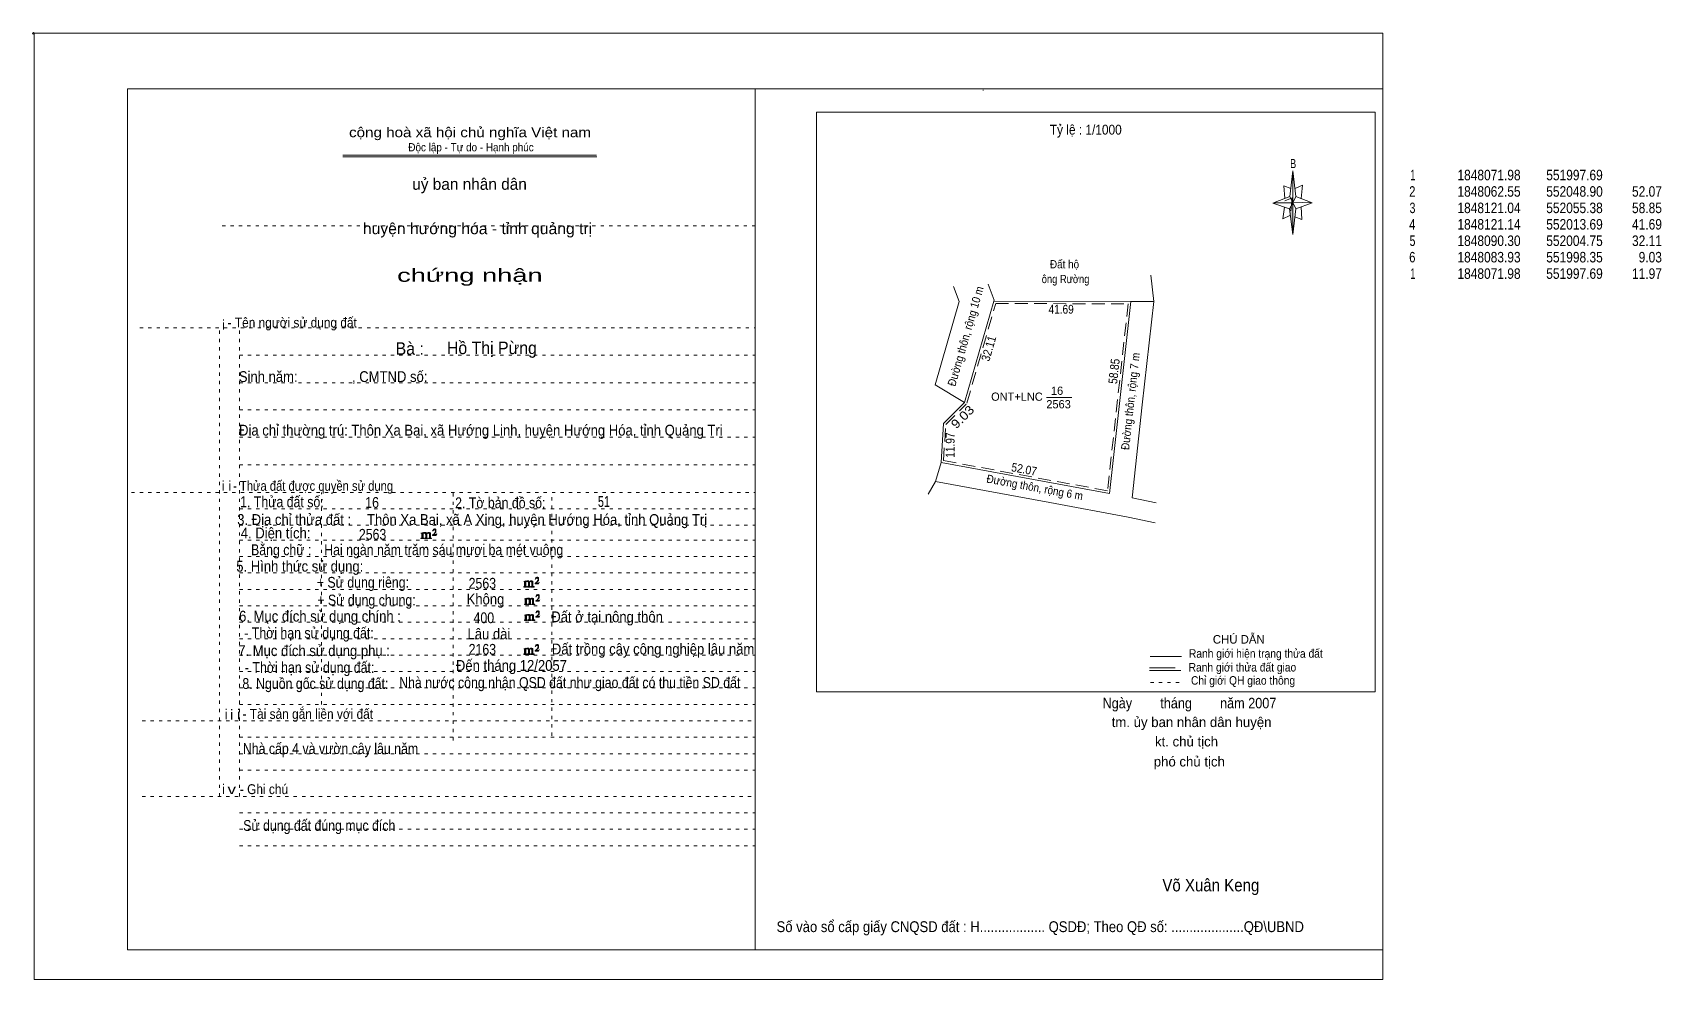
# Model space of a CAD drawing. Header units: centimetres. Extents: x -1.6 to 48, y -3.3 to 25.5.
import ezdxf
from ezdxf.enums import TextEntityAlignment as Align

# ---------------------------------------------------------------- set-up
doc = ezdxf.new("R2010")
doc.units = ezdxf.units.CM
doc.header["$LTSCALE"] = 0.13
for name, pattern in [('DOTTED', [1.5, 0.3, -1.2]), ('LONG_DASHED', [7.5, 6, -1.5]), ('MEDIUM_DASHED', [4.5, 3, -1.5])]:
    doc.linetypes.add(name, pattern=pattern)
for name, color, linetype, lineweight in [('1', 7, 'DOTTED', 13), ('10', 7, 'Continuous', 13), ('13', 7, 'Continuous', 13), ('4', 7, 'Continuous', 13), ('5', 7, 'Continuous', 13), ('50', 7, 'Continuous', 13)]:
    doc.layers.add(name, color=color, linetype=linetype, lineweight=lineweight)
doc.layers.add('25', color=7, linetype='Continuous')
doc.layers.add('30', color=7, linetype='Continuous')

msp = doc.modelspace()

# ---------------------------------------------------------------- hatches: boundary and pattern name
at = {"layer": '5'}
msp.add_hatch(color=256, dxfattribs=at).paths.add_polyline_path([(36.77, 20.31), (36.77, 19.35), (36.67, 20.13)])
at = {"layer": '50'}
for points in [[(10.27, 10.13), (10.27, 10.12), (10.27, 10.11), (10.25, 10.11), (10.24, 10.11), (10.24, 10.1), (10.33, 10.1), (10.33, 10.11), (10.32, 10.11), (10.31, 10.11), (10.31, 10.12), (10.31, 10.13), (10.31, 10.24), (10.31, 10.25), (10.32, 10.26), (10.34, 10.26), (10.35, 10.26), (10.36, 10.26), (10.37, 10.25), (10.39, 10.22), (10.39, 10.13), (10.37, 10.12), (10.37, 10.11), (10.36, 10.11), (10.35, 10.11), (10.35, 10.1), (10.44, 10.1), (10.44, 10.11), (10.43, 10.11), (10.42, 10.11), (10.42, 10.12), (10.42, 10.13), (10.42, 10.24), (10.44, 10.26), (10.45, 10.26), (10.46, 10.26), (10.49, 10.26), (10.49, 10.25), (10.5, 10.24), (10.5, 10.22), (10.5, 10.13), (10.5, 10.12), (10.49, 10.11), (10.49, 10.11), (10.47, 10.11), (10.47, 10.1), (10.56, 10.1), (10.56, 10.11), (10.55, 10.11), (10.54, 10.11), (10.53, 10.12), (10.53, 10.13), (10.53, 10.2), (10.53, 10.25), (10.53, 10.26), (10.52, 10.27), (10.5, 10.28), (10.47, 10.28), (10.46, 10.28), (10.44, 10.27), (10.41, 10.25), (10.41, 10.26), (10.4, 10.28), (10.39, 10.28), (10.37, 10.28), (10.35, 10.28), (10.34, 10.28), (10.32, 10.26), (10.31, 10.26), (10.31, 10.25), (10.31, 10.25), (10.31, 10.26), (10.31, 10.28), (10.24, 10.26), (10.24, 10.26), (10.25, 10.26), (10.27, 10.25), (10.27, 10.24), (10.27, 10.23)], [(10.69, 10.19), (10.72, 10.24), (10.72, 10.24), (10.71, 10.22), (10.69, 10.22), (10.68, 10.22), (10.63, 10.22), (10.66, 10.26), (10.67, 10.27), (10.69, 10.28), (10.69, 10.3), (10.69, 10.32), (10.69, 10.34), (10.69, 10.35), (10.69, 10.37), (10.68, 10.38), (10.67, 10.38), (10.66, 10.39), (10.65, 10.39), (10.63, 10.38), (10.63, 10.38), (10.62, 10.37), (10.61, 10.35), (10.59, 10.33), (10.61, 10.33), (10.61, 10.35), (10.62, 10.35), (10.63, 10.36), (10.65, 10.36), (10.66, 10.36), (10.67, 10.35), (10.68, 10.35), (10.68, 10.32), (10.68, 10.3), (10.66, 10.28), (10.66, 10.26), (10.65, 10.25), (10.59, 10.2), (10.59, 10.19)], [(13.39, 8.66), (13.39, 8.65), (13.39, 8.64), (13.38, 8.64), (13.37, 8.64), (13.37, 8.62), (13.45, 8.62), (13.45, 8.64), (13.44, 8.64), (13.43, 8.64), (13.43, 8.65), (13.43, 8.66), (13.43, 8.77), (13.43, 8.78), (13.44, 8.79), (13.47, 8.79), (13.48, 8.79), (13.49, 8.79), (13.5, 8.78), (13.51, 8.74), (13.51, 8.66), (13.5, 8.65), (13.5, 8.64), (13.49, 8.64), (13.48, 8.64), (13.48, 8.62), (13.57, 8.62), (13.57, 8.64), (13.55, 8.64), (13.54, 8.64), (13.54, 8.65), (13.54, 8.66), (13.54, 8.77), (13.57, 8.79), (13.58, 8.79), (13.59, 8.79), (13.61, 8.79), (13.61, 8.78), (13.62, 8.77), (13.62, 8.74), (13.62, 8.66), (13.62, 8.65), (13.61, 8.64), (13.61, 8.64), (13.6, 8.64), (13.6, 8.62), (13.69, 8.62), (13.69, 8.64), (13.67, 8.64), (13.66, 8.64), (13.65, 8.65), (13.65, 8.66), (13.65, 8.73), (13.65, 8.78), (13.65, 8.79), (13.64, 8.8), (13.62, 8.81), (13.6, 8.81), (13.59, 8.81), (13.57, 8.8), (13.53, 8.78), (13.53, 8.79), (13.52, 8.81), (13.51, 8.81), (13.5, 8.81), (13.48, 8.81), (13.47, 8.81), (13.44, 8.79), (13.43, 8.79), (13.43, 8.78), (13.43, 8.78), (13.43, 8.79), (13.43, 8.81), (13.37, 8.79), (13.37, 8.79), (13.38, 8.79), (13.39, 8.78), (13.39, 8.77), (13.39, 8.76)], [(13.82, 8.72), (13.84, 8.77), (13.84, 8.77), (13.83, 8.74), (13.82, 8.74), (13.81, 8.74), (13.75, 8.74), (13.79, 8.79), (13.8, 8.8), (13.82, 8.81), (13.82, 8.83), (13.82, 8.84), (13.82, 8.87), (13.82, 8.88), (13.82, 8.9), (13.81, 8.91), (13.8, 8.91), (13.79, 8.92), (13.77, 8.92), (13.75, 8.91), (13.75, 8.91), (13.74, 8.9), (13.73, 8.88), (13.72, 8.86), (13.73, 8.86), (13.73, 8.88), (13.74, 8.88), (13.75, 8.89), (13.77, 8.89), (13.79, 8.89), (13.8, 8.88), (13.81, 8.88), (13.81, 8.84), (13.81, 8.83), (13.79, 8.81), (13.79, 8.79), (13.77, 8.78), (13.72, 8.73), (13.72, 8.72)], [(13.41, 8.12), (13.41, 8.11), (13.41, 8.1), (13.4, 8.1), (13.39, 8.1), (13.39, 8.09), (13.48, 8.09), (13.48, 8.1), (13.47, 8.1), (13.45, 8.1), (13.45, 8.11), (13.45, 8.12), (13.45, 8.23), (13.45, 8.24), (13.47, 8.26), (13.49, 8.26), (13.5, 8.26), (13.51, 8.26), (13.52, 8.24), (13.53, 8.21), (13.53, 8.12), (13.52, 8.11), (13.52, 8.1), (13.51, 8.1), (13.5, 8.1), (13.5, 8.09), (13.59, 8.09), (13.59, 8.1), (13.58, 8.1), (13.57, 8.1), (13.57, 8.11), (13.57, 8.12), (13.57, 8.23), (13.59, 8.26), (13.6, 8.26), (13.61, 8.26), (13.63, 8.26), (13.63, 8.24), (13.64, 8.23), (13.64, 8.21), (13.64, 8.12), (13.64, 8.11), (13.63, 8.1), (13.63, 8.1), (13.62, 8.1), (13.62, 8.09), (13.71, 8.09), (13.71, 8.1), (13.7, 8.1), (13.69, 8.1), (13.67, 8.11), (13.67, 8.12), (13.67, 8.2), (13.67, 8.24), (13.67, 8.26), (13.66, 8.27), (13.64, 8.28), (13.62, 8.28), (13.61, 8.28), (13.59, 8.27), (13.55, 8.24), (13.55, 8.26), (13.54, 8.28), (13.53, 8.28), (13.52, 8.28), (13.5, 8.28), (13.49, 8.28), (13.47, 8.26), (13.45, 8.26), (13.45, 8.24), (13.45, 8.24), (13.45, 8.26), (13.45, 8.28), (13.39, 8.26), (13.39, 8.26), (13.4, 8.26), (13.41, 8.24), (13.41, 8.23), (13.41, 8.22)], [(13.84, 8.19), (13.86, 8.23), (13.86, 8.23), (13.85, 8.21), (13.84, 8.21), (13.83, 8.21), (13.77, 8.21), (13.81, 8.26), (13.82, 8.27), (13.84, 8.28), (13.84, 8.3), (13.84, 8.31), (13.84, 8.33), (13.84, 8.34), (13.84, 8.37), (13.83, 8.38), (13.82, 8.38), (13.81, 8.39), (13.8, 8.39), (13.77, 8.38), (13.77, 8.38), (13.76, 8.37), (13.75, 8.34), (13.74, 8.32), (13.75, 8.32), (13.75, 8.34), (13.76, 8.34), (13.77, 8.36), (13.8, 8.36), (13.81, 8.36), (13.82, 8.34), (13.83, 8.34), (13.83, 8.31), (13.83, 8.3), (13.81, 8.28), (13.81, 8.26), (13.8, 8.24), (13.74, 8.2), (13.74, 8.19)], [(13.41, 7.64), (13.41, 7.63), (13.41, 7.62), (13.4, 7.62), (13.39, 7.62), (13.39, 7.6), (13.47, 7.6), (13.47, 7.62), (13.46, 7.62), (13.45, 7.62), (13.45, 7.63), (13.45, 7.64), (13.45, 7.75), (13.45, 7.76), (13.46, 7.77), (13.49, 7.77), (13.5, 7.77), (13.51, 7.77), (13.52, 7.76), (13.53, 7.72), (13.53, 7.64), (13.52, 7.63), (13.52, 7.62), (13.51, 7.62), (13.5, 7.62), (13.5, 7.6), (13.59, 7.6), (13.59, 7.62), (13.57, 7.62), (13.56, 7.62), (13.56, 7.63), (13.56, 7.64), (13.56, 7.75), (13.59, 7.77), (13.6, 7.77), (13.61, 7.77), (13.63, 7.77), (13.63, 7.76), (13.64, 7.75), (13.64, 7.72), (13.64, 7.64), (13.64, 7.63), (13.63, 7.62), (13.63, 7.62), (13.62, 7.62), (13.62, 7.6), (13.71, 7.6), (13.71, 7.62), (13.69, 7.62), (13.68, 7.62), (13.67, 7.63), (13.67, 7.64), (13.67, 7.71), (13.67, 7.76), (13.67, 7.77), (13.66, 7.78), (13.64, 7.79), (13.62, 7.79), (13.61, 7.79), (13.59, 7.78), (13.55, 7.76), (13.55, 7.77), (13.54, 7.79), (13.53, 7.79), (13.52, 7.79), (13.5, 7.79), (13.49, 7.79), (13.46, 7.77), (13.45, 7.77), (13.45, 7.76), (13.45, 7.76), (13.45, 7.77), (13.45, 7.79), (13.39, 7.77), (13.39, 7.77), (13.4, 7.77), (13.41, 7.76), (13.41, 7.75), (13.41, 7.74)], [(13.84, 7.7), (13.86, 7.75), (13.86, 7.75), (13.85, 7.72), (13.84, 7.72), (13.83, 7.72), (13.77, 7.72), (13.81, 7.77), (13.82, 7.78), (13.84, 7.79), (13.84, 7.81), (13.84, 7.82), (13.84, 7.85), (13.84, 7.86), (13.84, 7.88), (13.83, 7.89), (13.82, 7.89), (13.81, 7.9), (13.79, 7.9), (13.77, 7.89), (13.77, 7.89), (13.76, 7.88), (13.75, 7.86), (13.74, 7.84), (13.75, 7.84), (13.75, 7.86), (13.76, 7.86), (13.77, 7.87), (13.79, 7.87), (13.81, 7.87), (13.82, 7.86), (13.83, 7.86), (13.83, 7.82), (13.83, 7.81), (13.81, 7.79), (13.81, 7.77), (13.79, 7.76), (13.74, 7.71), (13.74, 7.7)], [(13.39, 6.61), (13.39, 6.6), (13.39, 6.59), (13.38, 6.59), (13.37, 6.59), (13.37, 6.57), (13.45, 6.57), (13.45, 6.59), (13.44, 6.59), (13.43, 6.59), (13.43, 6.6), (13.43, 6.61), (13.43, 6.72), (13.43, 6.73), (13.44, 6.74), (13.47, 6.74), (13.48, 6.74), (13.49, 6.74), (13.5, 6.73), (13.51, 6.69), (13.51, 6.61), (13.5, 6.6), (13.5, 6.59), (13.49, 6.59), (13.48, 6.59), (13.48, 6.57), (13.57, 6.57), (13.57, 6.59), (13.55, 6.59), (13.54, 6.59), (13.54, 6.6), (13.54, 6.61), (13.54, 6.72), (13.57, 6.74), (13.58, 6.74), (13.59, 6.74), (13.61, 6.74), (13.61, 6.73), (13.62, 6.72), (13.62, 6.69), (13.62, 6.61), (13.62, 6.6), (13.61, 6.59), (13.61, 6.59), (13.6, 6.59), (13.6, 6.57), (13.69, 6.57), (13.69, 6.59), (13.67, 6.59), (13.66, 6.59), (13.65, 6.6), (13.65, 6.61), (13.65, 6.68), (13.65, 6.73), (13.65, 6.74), (13.64, 6.75), (13.62, 6.76), (13.6, 6.76), (13.59, 6.76), (13.57, 6.75), (13.53, 6.73), (13.53, 6.74), (13.52, 6.76), (13.51, 6.76), (13.5, 6.76), (13.48, 6.76), (13.47, 6.76), (13.44, 6.74), (13.43, 6.74), (13.43, 6.73), (13.43, 6.73), (13.43, 6.74), (13.43, 6.76), (13.37, 6.74), (13.37, 6.74), (13.38, 6.74), (13.39, 6.73), (13.39, 6.72), (13.39, 6.71)], [(13.82, 6.67), (13.84, 6.72), (13.84, 6.72), (13.83, 6.69), (13.82, 6.69), (13.81, 6.69), (13.75, 6.69), (13.79, 6.74), (13.8, 6.75), (13.82, 6.76), (13.82, 6.78), (13.82, 6.79), (13.82, 6.82), (13.82, 6.83), (13.82, 6.85), (13.81, 6.86), (13.8, 6.86), (13.79, 6.87), (13.77, 6.87), (13.75, 6.86), (13.75, 6.86), (13.74, 6.85), (13.73, 6.83), (13.72, 6.81), (13.73, 6.81), (13.73, 6.83), (13.74, 6.83), (13.75, 6.84), (13.77, 6.84), (13.79, 6.84), (13.8, 6.83), (13.81, 6.83), (13.81, 6.79), (13.81, 6.78), (13.79, 6.76), (13.79, 6.74), (13.77, 6.73), (13.72, 6.68), (13.72, 6.67)]]:
    msp.add_hatch(color=256, dxfattribs=at).paths.add_polyline_path(points)

# ---------------------------------------------------------------- linework, layer by layer
at = {"layer": '1', "linetype": 'Continuous'}
for p, q in [((1.31, -2.42), (1.31, 23.78)), ((1.31, 23.78), (39.51, 23.78)), ((20.41, -2.42), (20.41, 23.78)), ((39.51, -2.42), (39.51, 23.78)), ((7.87, 21.76), (15.58, 21.76)), ((7.87, 21.71), (15.59, 21.71)), ((36.67, 20.13), (36.16, 20.3)), ((1.31, -2.42), (39.51, -2.42))]:
    msp.add_line(p, q, dxfattribs=at)
at = {"layer": '1'}
for p, q in [((4.19, 19.61), (20.41, 19.61)), ((1.69, 16.51), (20.41, 16.51)), ((4.11, 2.25), (4.11, 16.51)), ((4.72, 2.25), (4.72, 16.51)), ((4.72, 15.68), (20.41, 15.68)), ((4.72, 14.84), (20.41, 14.84)), ((4.72, 14.01), (20.41, 14.01)), ((4.72, 13.18), (20.41, 13.18)), ((4.72, 12.34), (20.41, 12.34)), ((1.43, 11.5), (20.41, 11.5)), ((7.22, 5.05), (7.22, 11.5)), ((11.22, 3.95), (11.22, 11.5)), ((14.22, 4.09), (14.22, 11.5)), ((4.72, 11), (20.41, 11)), ((4.72, 10.5), (20.41, 10.5)), ((4.72, 10.05), (20.41, 10.05)), ((4.72, 9.55), (20.41, 9.55)), ((4.72, 9.05), (20.41, 9.05)), ((4.72, 8.55), (20.41, 8.55)), ((4.72, 8.05), (20.41, 8.05)), ((4.72, 7.55), (20.41, 7.55)), ((4.72, 7.05), (20.41, 7.05)), ((4.72, 6.55), (20.41, 6.55)), ((4.72, 6.05), (20.41, 6.05)), ((4.72, 5.55), (20.41, 5.55)), ((4.72, 5.05), (20.41, 5.05)), ((1.76, 4.55), (20.41, 4.55)), ((4.72, 4.05), (20.41, 4.05)), ((4.72, 3.55), (20.41, 3.55)), ((4.72, 3.05), (20.41, 3.05)), ((1.76, 2.25), (20.41, 2.25)), ((4.72, 1.75), (20.41, 1.75)), ((4.72, 1.25), (20.41, 1.25)), ((4.72, 0.75), (20.41, 0.75))]:
    msp.add_line(p, q, dxfattribs=at)
at = {"layer": '1', "linetype": 'Continuous'}
msp.add_lwpolyline([(-1.53, -3.32), (39.51, -3.32), (39.51, 25.48), (-1.53, 25.48)], close=True, dxfattribs=at)
msp.add_lwpolyline([(36.68, 19.93), (36.47, 19.83), (36.52, 20.18)], dxfattribs=at)
at = {"layer": '10'}
for p, q in [((27.35, 23.75), (27.35, 23.73)), ((32.45, 18.11), (32.54, 17.31)), ((27.5, 17.84), (27.68, 17.35)), ((27.67, 17.32), (27.68, 17.35)), ((31.84, 17.31), (32.54, 17.31)), ((32.19, 14.17), (32.54, 17.31)), ((25.89, 14.77), (26.78, 14.24)), ((31.88, 11.34), (32.19, 14.17)), ((29.38, 11.19), (31.76, 10.75)), ((32.61, 11.18), (31.88, 11.34)), ((32.58, 10.58), (31.76, 10.75))]:
    msp.add_line(p, q, dxfattribs=at)
for points in [[(25.89, 14.77), (26.62, 17.31), (26.45, 17.77)], [(29.38, 11.19), (25.9, 11.83), (25.67, 11.45)]]:
    msp.add_lwpolyline(points, dxfattribs=at)
msp.add_lwpolyline([(31.84, 17.31), (31.19, 11.47), (26.07, 12.41), (26.14, 13.6), (26.78, 14.24), (27.67, 17.32)], close=True, dxfattribs=at)
at = {"layer": '10', "linetype": 'MEDIUM_DASHED'}
for points in [[(31.76, 17.24), (31.13, 11.55), (26.14, 12.47), (26.21, 13.57), (26.83, 14.19)], [(26.85, 14.22), (27.73, 17.25), (31.76, 17.24)]]:
    msp.add_lwpolyline(points, dxfattribs=at)
at = {"layer": '13'}
for p, q in [((29.27, 14.39), (30.05, 14.39)), ((25.9, 11.83), (26.07, 12.41))]:
    msp.add_line(p, q, dxfattribs=at)
at = {"layer": '4'}
for p, q in [((32.43, 6.51), (33.38, 6.51)), ((32.41, 6.08), (33.36, 6.08))]:
    msp.add_line(p, q, dxfattribs=at)
at = {"layer": '4', "linetype": 'LONG_DASHED'}
msp.add_line((32.41, 6.16), (33.36, 6.16), dxfattribs=at)
at = {"layer": '4', "linetype": 'DOTTED'}
msp.add_line((32.44, 5.72), (33.43, 5.72), dxfattribs=at)
at = {"layer": '4'}
msp.add_lwpolyline([(22.28, 23.07), (39.27, 23.07), (39.27, 5.43), (22.28, 5.43)], close=True, dxfattribs=at)
msp.add_circle((-1.55, 25.47), 0.025, dxfattribs=at)
at = {"layer": '5'}
for p, q in [((36.68, 20.51), (36.77, 21.29)), ((36.86, 20.51), (37.36, 20.31)), ((36.86, 20.13), (36.77, 19.35)), ((37.04, 19.81), (36.83, 19.89)), ((37.02, 20.19), (37.04, 19.81))]:
    msp.add_line(p, q, dxfattribs=at)
for points in [[(36.71, 20.75), (36.5, 20.83), (36.53, 20.45)], [(36.84, 20.75), (37.06, 20.85), (37.02, 20.45)], [(36.77, 20.31), (36.68, 20.51), (36.18, 20.31)], [(36.53, 20.37), (36.75, 20.47), (36.71, 20.07)], [(36.77, 20.31), (36.86, 20.13), (37.36, 20.31)]]:
    msp.add_lwpolyline(points, dxfattribs=at)
for points in [[(36.77, 21.29), (36.86, 20.51), (36.77, 20.31)], [(36.77, 20.31), (36.18, 20.31), (36.68, 20.51), (36.86, 20.13), (37.36, 20.31), (36.77, 20.33)], [(36.77, 20.31), (36.77, 19.35), (36.67, 20.13)]]:
    msp.add_lwpolyline(points, close=True, dxfattribs=at)
at = {"layer": '50'}
for points in [[(10.27, 10.13), (10.27, 10.12), (10.27, 10.11), (10.25, 10.11), (10.24, 10.11), (10.24, 10.1), (10.33, 10.1), (10.33, 10.11), (10.32, 10.11), (10.31, 10.11), (10.31, 10.12), (10.31, 10.13), (10.31, 10.24), (10.31, 10.25), (10.32, 10.26), (10.34, 10.26), (10.35, 10.26), (10.36, 10.26), (10.37, 10.25), (10.39, 10.22), (10.39, 10.13), (10.37, 10.12), (10.37, 10.11), (10.36, 10.11), (10.35, 10.11), (10.35, 10.1), (10.44, 10.1), (10.44, 10.11), (10.43, 10.11), (10.42, 10.11), (10.42, 10.12), (10.42, 10.13), (10.42, 10.24), (10.44, 10.26), (10.45, 10.26), (10.46, 10.26), (10.49, 10.26), (10.49, 10.25), (10.5, 10.24), (10.5, 10.22), (10.5, 10.13), (10.5, 10.12), (10.49, 10.11), (10.49, 10.11), (10.47, 10.11), (10.47, 10.1), (10.56, 10.1), (10.56, 10.11), (10.55, 10.11), (10.54, 10.11), (10.53, 10.12), (10.53, 10.13), (10.53, 10.2), (10.53, 10.25), (10.53, 10.26), (10.52, 10.27), (10.5, 10.28), (10.47, 10.28), (10.46, 10.28), (10.44, 10.27), (10.41, 10.25), (10.41, 10.26), (10.4, 10.28), (10.39, 10.28), (10.37, 10.28), (10.35, 10.28), (10.34, 10.28), (10.32, 10.26), (10.31, 10.26), (10.31, 10.25), (10.31, 10.25), (10.31, 10.26), (10.31, 10.28), (10.24, 10.26), (10.24, 10.26), (10.25, 10.26), (10.27, 10.25), (10.27, 10.24), (10.27, 10.23)], [(10.69, 10.19), (10.72, 10.24), (10.72, 10.24), (10.71, 10.22), (10.69, 10.22), (10.68, 10.22), (10.63, 10.22), (10.66, 10.26), (10.67, 10.27), (10.69, 10.28), (10.69, 10.3), (10.69, 10.32), (10.69, 10.34), (10.69, 10.35), (10.69, 10.37), (10.68, 10.38), (10.67, 10.38), (10.66, 10.39), (10.65, 10.39), (10.63, 10.38), (10.63, 10.38), (10.62, 10.37), (10.61, 10.35), (10.59, 10.33), (10.61, 10.33), (10.61, 10.35), (10.62, 10.35), (10.63, 10.36), (10.65, 10.36), (10.66, 10.36), (10.67, 10.35), (10.68, 10.35), (10.68, 10.32), (10.68, 10.3), (10.66, 10.28), (10.66, 10.26), (10.65, 10.25), (10.59, 10.2), (10.59, 10.19)], [(13.39, 8.66), (13.39, 8.65), (13.39, 8.64), (13.38, 8.64), (13.37, 8.64), (13.37, 8.62), (13.45, 8.62), (13.45, 8.64), (13.44, 8.64), (13.43, 8.64), (13.43, 8.65), (13.43, 8.66), (13.43, 8.77), (13.43, 8.78), (13.44, 8.79), (13.47, 8.79), (13.48, 8.79), (13.49, 8.79), (13.5, 8.78), (13.51, 8.74), (13.51, 8.66), (13.5, 8.65), (13.5, 8.64), (13.49, 8.64), (13.48, 8.64), (13.48, 8.62), (13.57, 8.62), (13.57, 8.64), (13.55, 8.64), (13.54, 8.64), (13.54, 8.65), (13.54, 8.66), (13.54, 8.77), (13.57, 8.79), (13.58, 8.79), (13.59, 8.79), (13.61, 8.79), (13.61, 8.78), (13.62, 8.77), (13.62, 8.74), (13.62, 8.66), (13.62, 8.65), (13.61, 8.64), (13.61, 8.64), (13.6, 8.64), (13.6, 8.62), (13.69, 8.62), (13.69, 8.64), (13.67, 8.64), (13.66, 8.64), (13.65, 8.65), (13.65, 8.66), (13.65, 8.73), (13.65, 8.78), (13.65, 8.79), (13.64, 8.8), (13.62, 8.81), (13.6, 8.81), (13.59, 8.81), (13.57, 8.8), (13.53, 8.78), (13.53, 8.79), (13.52, 8.81), (13.51, 8.81), (13.5, 8.81), (13.48, 8.81), (13.47, 8.81), (13.44, 8.79), (13.43, 8.79), (13.43, 8.78), (13.43, 8.78), (13.43, 8.79), (13.43, 8.81), (13.37, 8.79), (13.37, 8.79), (13.38, 8.79), (13.39, 8.78), (13.39, 8.77), (13.39, 8.76)], [(13.82, 8.72), (13.84, 8.77), (13.84, 8.77), (13.83, 8.74), (13.82, 8.74), (13.81, 8.74), (13.75, 8.74), (13.79, 8.79), (13.8, 8.8), (13.82, 8.81), (13.82, 8.83), (13.82, 8.84), (13.82, 8.87), (13.82, 8.88), (13.82, 8.9), (13.81, 8.91), (13.8, 8.91), (13.79, 8.92), (13.77, 8.92), (13.75, 8.91), (13.75, 8.91), (13.74, 8.9), (13.73, 8.88), (13.72, 8.86), (13.73, 8.86), (13.73, 8.88), (13.74, 8.88), (13.75, 8.89), (13.77, 8.89), (13.79, 8.89), (13.8, 8.88), (13.81, 8.88), (13.81, 8.84), (13.81, 8.83), (13.79, 8.81), (13.79, 8.79), (13.77, 8.78), (13.72, 8.73), (13.72, 8.72)], [(13.41, 8.12), (13.41, 8.11), (13.41, 8.1), (13.4, 8.1), (13.39, 8.1), (13.39, 8.09), (13.48, 8.09), (13.48, 8.1), (13.47, 8.1), (13.45, 8.1), (13.45, 8.11), (13.45, 8.12), (13.45, 8.23), (13.45, 8.24), (13.47, 8.26), (13.49, 8.26), (13.5, 8.26), (13.51, 8.26), (13.52, 8.24), (13.53, 8.21), (13.53, 8.12), (13.52, 8.11), (13.52, 8.1), (13.51, 8.1), (13.5, 8.1), (13.5, 8.09), (13.59, 8.09), (13.59, 8.1), (13.58, 8.1), (13.57, 8.1), (13.57, 8.11), (13.57, 8.12), (13.57, 8.23), (13.59, 8.26), (13.6, 8.26), (13.61, 8.26), (13.63, 8.26), (13.63, 8.24), (13.64, 8.23), (13.64, 8.21), (13.64, 8.12), (13.64, 8.11), (13.63, 8.1), (13.63, 8.1), (13.62, 8.1), (13.62, 8.09), (13.71, 8.09), (13.71, 8.1), (13.7, 8.1), (13.69, 8.1), (13.67, 8.11), (13.67, 8.12), (13.67, 8.2), (13.67, 8.24), (13.67, 8.26), (13.66, 8.27), (13.64, 8.28), (13.62, 8.28), (13.61, 8.28), (13.59, 8.27), (13.55, 8.24), (13.55, 8.26), (13.54, 8.28), (13.53, 8.28), (13.52, 8.28), (13.5, 8.28), (13.49, 8.28), (13.47, 8.26), (13.45, 8.26), (13.45, 8.24), (13.45, 8.24), (13.45, 8.26), (13.45, 8.28), (13.39, 8.26), (13.39, 8.26), (13.4, 8.26), (13.41, 8.24), (13.41, 8.23), (13.41, 8.22)], [(13.84, 8.19), (13.86, 8.23), (13.86, 8.23), (13.85, 8.21), (13.84, 8.21), (13.83, 8.21), (13.77, 8.21), (13.81, 8.26), (13.82, 8.27), (13.84, 8.28), (13.84, 8.3), (13.84, 8.31), (13.84, 8.33), (13.84, 8.34), (13.84, 8.37), (13.83, 8.38), (13.82, 8.38), (13.81, 8.39), (13.8, 8.39), (13.77, 8.38), (13.77, 8.38), (13.76, 8.37), (13.75, 8.34), (13.74, 8.32), (13.75, 8.32), (13.75, 8.34), (13.76, 8.34), (13.77, 8.36), (13.8, 8.36), (13.81, 8.36), (13.82, 8.34), (13.83, 8.34), (13.83, 8.31), (13.83, 8.3), (13.81, 8.28), (13.81, 8.26), (13.8, 8.24), (13.74, 8.2), (13.74, 8.19)], [(13.41, 7.64), (13.41, 7.63), (13.41, 7.62), (13.4, 7.62), (13.39, 7.62), (13.39, 7.6), (13.47, 7.6), (13.47, 7.62), (13.46, 7.62), (13.45, 7.62), (13.45, 7.63), (13.45, 7.64), (13.45, 7.75), (13.45, 7.76), (13.46, 7.77), (13.49, 7.77), (13.5, 7.77), (13.51, 7.77), (13.52, 7.76), (13.53, 7.72), (13.53, 7.64), (13.52, 7.63), (13.52, 7.62), (13.51, 7.62), (13.5, 7.62), (13.5, 7.6), (13.59, 7.6), (13.59, 7.62), (13.57, 7.62), (13.56, 7.62), (13.56, 7.63), (13.56, 7.64), (13.56, 7.75), (13.59, 7.77), (13.6, 7.77), (13.61, 7.77), (13.63, 7.77), (13.63, 7.76), (13.64, 7.75), (13.64, 7.72), (13.64, 7.64), (13.64, 7.63), (13.63, 7.62), (13.63, 7.62), (13.62, 7.62), (13.62, 7.6), (13.71, 7.6), (13.71, 7.62), (13.69, 7.62), (13.68, 7.62), (13.67, 7.63), (13.67, 7.64), (13.67, 7.71), (13.67, 7.76), (13.67, 7.77), (13.66, 7.78), (13.64, 7.79), (13.62, 7.79), (13.61, 7.79), (13.59, 7.78), (13.55, 7.76), (13.55, 7.77), (13.54, 7.79), (13.53, 7.79), (13.52, 7.79), (13.5, 7.79), (13.49, 7.79), (13.46, 7.77), (13.45, 7.77), (13.45, 7.76), (13.45, 7.76), (13.45, 7.77), (13.45, 7.79), (13.39, 7.77), (13.39, 7.77), (13.4, 7.77), (13.41, 7.76), (13.41, 7.75), (13.41, 7.74)], [(13.84, 7.7), (13.86, 7.75), (13.86, 7.75), (13.85, 7.72), (13.84, 7.72), (13.83, 7.72), (13.77, 7.72), (13.81, 7.77), (13.82, 7.78), (13.84, 7.79), (13.84, 7.81), (13.84, 7.82), (13.84, 7.85), (13.84, 7.86), (13.84, 7.88), (13.83, 7.89), (13.82, 7.89), (13.81, 7.9), (13.79, 7.9), (13.77, 7.89), (13.77, 7.89), (13.76, 7.88), (13.75, 7.86), (13.74, 7.84), (13.75, 7.84), (13.75, 7.86), (13.76, 7.86), (13.77, 7.87), (13.79, 7.87), (13.81, 7.87), (13.82, 7.86), (13.83, 7.86), (13.83, 7.82), (13.83, 7.81), (13.81, 7.79), (13.81, 7.77), (13.79, 7.76), (13.74, 7.71), (13.74, 7.7)], [(13.39, 6.61), (13.39, 6.6), (13.39, 6.59), (13.38, 6.59), (13.37, 6.59), (13.37, 6.57), (13.45, 6.57), (13.45, 6.59), (13.44, 6.59), (13.43, 6.59), (13.43, 6.6), (13.43, 6.61), (13.43, 6.72), (13.43, 6.73), (13.44, 6.74), (13.47, 6.74), (13.48, 6.74), (13.49, 6.74), (13.5, 6.73), (13.51, 6.69), (13.51, 6.61), (13.5, 6.6), (13.5, 6.59), (13.49, 6.59), (13.48, 6.59), (13.48, 6.57), (13.57, 6.57), (13.57, 6.59), (13.55, 6.59), (13.54, 6.59), (13.54, 6.6), (13.54, 6.61), (13.54, 6.72), (13.57, 6.74), (13.58, 6.74), (13.59, 6.74), (13.61, 6.74), (13.61, 6.73), (13.62, 6.72), (13.62, 6.69), (13.62, 6.61), (13.62, 6.6), (13.61, 6.59), (13.61, 6.59), (13.6, 6.59), (13.6, 6.57), (13.69, 6.57), (13.69, 6.59), (13.67, 6.59), (13.66, 6.59), (13.65, 6.6), (13.65, 6.61), (13.65, 6.68), (13.65, 6.73), (13.65, 6.74), (13.64, 6.75), (13.62, 6.76), (13.6, 6.76), (13.59, 6.76), (13.57, 6.75), (13.53, 6.73), (13.53, 6.74), (13.52, 6.76), (13.51, 6.76), (13.5, 6.76), (13.48, 6.76), (13.47, 6.76), (13.44, 6.74), (13.43, 6.74), (13.43, 6.73), (13.43, 6.73), (13.43, 6.74), (13.43, 6.76), (13.37, 6.74), (13.37, 6.74), (13.38, 6.74), (13.39, 6.73), (13.39, 6.72), (13.39, 6.71)], [(13.82, 6.67), (13.84, 6.72), (13.84, 6.72), (13.83, 6.69), (13.82, 6.69), (13.81, 6.69), (13.75, 6.69), (13.79, 6.74), (13.8, 6.75), (13.82, 6.76), (13.82, 6.78), (13.82, 6.79), (13.82, 6.82), (13.82, 6.83), (13.82, 6.85), (13.81, 6.86), (13.8, 6.86), (13.79, 6.87), (13.77, 6.87), (13.75, 6.86), (13.75, 6.86), (13.74, 6.85), (13.73, 6.83), (13.72, 6.81), (13.73, 6.81), (13.73, 6.83), (13.74, 6.83), (13.75, 6.84), (13.77, 6.84), (13.79, 6.84), (13.8, 6.83), (13.81, 6.83), (13.81, 6.79), (13.81, 6.78), (13.79, 6.76), (13.79, 6.74), (13.77, 6.73), (13.72, 6.68), (13.72, 6.67)]]:
    msp.add_lwpolyline(points, close=True, dxfattribs=at)

# ---------------------------------------------------------------- texts
at = {"layer": '1'}
for s, height, width, p in [('cộng hoà xã hội chủ nghĩa Việt nam', 0.3, 1.15, (11.735, 22.31)), ('Độc lập - Tự do - Hạnh phúc', 0.25, 0.9, (11.765, 21.88)), ('chứng nhận', 0.4, 1.55, (11.73, 17.91)), ('- Tên người sử dụng đất', 0.3, 0.9, (6.325, 16.52)), ('- Thửa đất được quyền sử dụng', 0.3, 0.85, (6.96, 11.55)), ('- Tài sản gắn liền với đất ', 0.3, 0.9, (6.85, 4.61)), ('v', 0.3, 1.3, (4.485, 2.32)), ('- Ghi chú', 0.3, 0.9, (5.465, 2.32))]:
    msp.add_text(s, height=height, dxfattribs=dict(at, width=width)).set_placement(p, align=Align.CENTER)
for s, height, p in [('uỷ ban nhân dân', 0.35, (11.72, 20.71)), ('i', 0.3, (4.235, 16.45)), ('i', 0.3, (4.225, 11.55)), ('i', 0.3, (4.425, 11.55)), ('i', 0.3, (4.315, 4.6)), ('i', 0.3, (4.485, 4.59)), ('i', 0.3, (4.695, 4.6)), ('i', 0.3, (4.235, 2.32))]:
    msp.add_text(s, height=height, dxfattribs=at).set_placement(p, align=Align.CENTER)
at = {"layer": '10', "width": 0.9}
for s, height, p in [('Tỷ lệ : 1/1000', 0.3, (30.47, 22.39)), ('Võ Xuân Keng', 0.38, (34.275, -0.64))]:
    msp.add_text(s, height=height, dxfattribs=at).set_placement(p, align=Align.CENTER)
for s, rotation, p in [('Đường thôn, rộng 10 m', 73.883, (26.933, 16.22)), ('Đường thôn, rộng 7 m', 83.64, (31.952, 14.261)), ('Đường thôn, rộng 6 m', 349.579, (28.897, 11.534))]:
    msp.add_text(s, height=0.25, rotation=rotation, dxfattribs=at).set_placement(p, align=Align.CENTER)
at = {"layer": '13'}
msp.add_text('ONT+LNC', height=0.25, dxfattribs=at).set_placement((29.16, 14.29), align=Align.RIGHT)
for s, p in [('16', (29.41, 14.47)), ('2563', (29.27, 14.06))]:
    msp.add_text(s, height=0.25, dxfattribs=at).set_placement(p)
at = {"layer": '25'}
for s, width, p in [('Đất hộ ', 0.9, (29.865, 18.32)), ('ông Rường', 0.85, (29.855, 17.87))]:
    msp.add_text(s, height=0.25, dxfattribs=dict(at, width=width)).set_placement(p, align=Align.CENTER)
at = {"layer": '30'}
for s, width, p in [('1', 0.65, (40.5, 21)), ('1848071.98', 0.85, (43.7, 21)), ('551997.69', 0.85, (46.2, 21)), ('551997.69', 0.85, (46.2, 21)), ('2', 0.8, (40.5, 20.5)), ('1848062.55', 0.85, (43.7, 20.5)), ('552048.90', 0.85, (46.2, 20.5)), ('52.07', 0.85, (48, 20.5)), ('3', 0.75, (40.5, 20)), ('1848121.04', 0.85, (43.7, 20)), ('552055.38', 0.85, (46.2, 20)), ('58.85', 0.85, (48, 20)), ('1848121.14', 0.85, (43.7, 19.5)), ('552013.69', 0.85, (46.2, 19.5)), ('41.69', 0.85, (48, 19.5)), ('4', 0.8, (40.5, 19.5)), ('5', 0.75, (40.5, 19)), ('1848090.30', 0.85, (43.7, 19)), ('552004.75', 0.85, (46.2, 19)), ('32.11', 0.85, (48, 19)), ('6', 0.8, (40.5, 18.5)), ('1848083.93', 0.85, (43.7, 18.5)), ('551998.35', 0.85, (46.2, 18.5)), ('9.03', 0.85, (48, 18.5)), ('1', 0.65, (40.5, 18)), ('1848071.98', 0.85, (43.7, 18)), ('551997.69', 0.85, (46.2, 18)), ('11.97', 0.85, (48, 18))]:
    msp.add_text(s, height=0.32, dxfattribs=dict(at, width=width)).set_placement(p, align=Align.RIGHT)
at = {"layer": '30', "width": 0.85}
msp.add_text('41.69', height=0.27, dxfattribs=at).set_placement((29.72, 16.94), align=Align.CENTER)
at = {"layer": '30'}
for s, height, rotation, width, p in [('32.11', 0.26, 73.834, 0.9, (27.641, 15.844)), ('58.85', 0.2699, 83.678, 0.85, (31.464, 15.175)), ('9.03', 0.2699, 44.865, 1.15, (26.815, 13.703)), ('11.97', 0.27, 90, 0.85, (26.48, 12.94)), ('52.07', 0.26, 349.566, 0.9, (28.572, 12.078))]:
    msp.add_text(s, height=height, rotation=rotation, dxfattribs=dict(at, width=width)).set_placement(p, align=Align.CENTER)
at = {"layer": '4'}
msp.add_text('CHÚ DẪN', height=0.2591, dxfattribs=at).set_placement((35.125, 6.9), align=Align.CENTER)
at = {"layer": '4', "width": 0.9}
for s, p in [('Ranh giới hiện trạng thửa đất', (35.645, 6.47)), ('Ranh giới thửa đất giao ', (35.28, 6.05)), ('Chỉ giới QH giao thông', (35.255, 5.65))]:
    msp.add_text(s, height=0.2591, dxfattribs=at).set_placement(p, align=Align.CENTER)
at = {"layer": '5', "width": 0.75}
msp.add_text('B', height=0.276, dxfattribs=at).set_placement((36.78, 21.37), align=Align.CENTER)
at = {"layer": '50'}
for s, height, width, p in [('  huyện hướng hóa - tỉnh quảng trị', 0.34, 1.05, (11.83, 19.36)), ('Bà :', 0.38, 0.95, (9.9, 15.69)), ('Hồ Thị Pừng', 0.38, 0.95, (12.4, 15.71)), ('Sinh năm:               , CMTND số:  ', 0.33, 0.9, (7.68, 14.86)), ('Địa chỉ thường trú: Thôn Xa Bai, xã Hướng Linh, huyện Hướng Hóa, tỉnh Quảng Trị', 0.33, 0.9, (12.065, 13.23)), ('1. Thửa đất số:  ', 0.33, 0.85, (6.115, 11.05)), ('16', 0.33, 0.85, (8.755, 11.03)), ('2. Tờ bản đồ số:  ', 0.33, 0.85, (12.76, 11.02)), ('51', 0.33, 0.75, (15.81, 11.06)), ('3. Địa chỉ thửa đất : ', 0.33, 0.9, (6.44, 10.51)), ('4. Diện tích: ', 0.33, 0.9, (5.875, 10.1)), ('Thôn Xa Bai, xã A Xing, huyện Hướng Hóa, tỉnh Quảng Trị', 0.33, 0.9, (13.775, 10.51)), ('Bằng chữ :', 0.33, 0.85, (5.99, 9.59)), ('Hai ngàn năm trăm sáu mươi ba mét vuông', 0.33, 0.85, (10.935, 9.59)), ('2563', 0.33, 0.85, (8.77, 10.06)), ('5. Hình thức sử dụng:', 0.33, 0.9, (6.555, 9.09)), ('+ Sử dụng riêng:', 0.33, 0.85, (8.475, 8.6)), ('Không', 0.33, 0.9, (12.205, 8.09)), ('2563', 0.33, 0.85, (12.11, 8.57)), ('6. Mục đích sử dụng chính :', 0.33, 0.9, (7.17, 7.57)), ('+ Sử dụng chung:', 0.33, 0.85, (8.585, 8.06)), ('400', 0.33, 0.85, (12.155, 7.52)), ('Đất ở tại nông thôn', 0.33, 0.9, (15.905, 7.55)), ('- Thời hạn sử dụng đất:', 0.33, 0.85, (6.835, 7.06)), ('Lâu dài', 0.33, 0.9, (12.31, 7.03)), ('Đất trồng cây công nghiệp lâu năm', 0.33, 0.9, (17.305, 6.57)), ('7. Mục đích sử dụng phụ :', 0.33, 0.9, (6.99, 6.52)), ('2163', 0.33, 0.85, (12.11, 6.56)), ('- Thời hạn sử dụng đất:', 0.33, 0.85, (6.855, 6.01)), ('Đến tháng 12/2057', 0.33, 0.9, (12.995, 6.07)), ('8. Nguồn gốc sử dụng đất:', 0.33, 0.85, (7.03, 5.52)), ('Nhà nước công nhận QSD đất như giao đất có thu tiền SD đất', 0.33, 0.85, (14.77, 5.55)), ('Ngày        tháng        năm 2007', 0.32, 0.9, (33.625, 4.93)), ('Nhà cấp 4 và vườn cây lâu năm', 0.33, 0.85, (7.49, 3.54)), ('Sử dụng đất đúng mục đích ', 0.33, 0.85, (7.2, 1.2)), ('Số vào sổ cấp giấy CNQSD đất : H.................. QSDĐ; Theo QĐ số: ....................QĐ\\UBND', 0.33, 0.9, (29.085, -1.88))]:
    msp.add_text(s, height=height, dxfattribs=dict(at, width=width)).set_placement(p, align=Align.CENTER)
for s, p in [('tm. ủy ban nhân dân huyện ', (33.745, 4.36)), ('kt. chủ tịch', (33.535, 3.77)), ('phó chủ tịch', (33.62, 3.16))]:
    msp.add_text(s, height=0.3, dxfattribs=at).set_placement(p, align=Align.CENTER)

doc.saveas('drawing.dxf')
